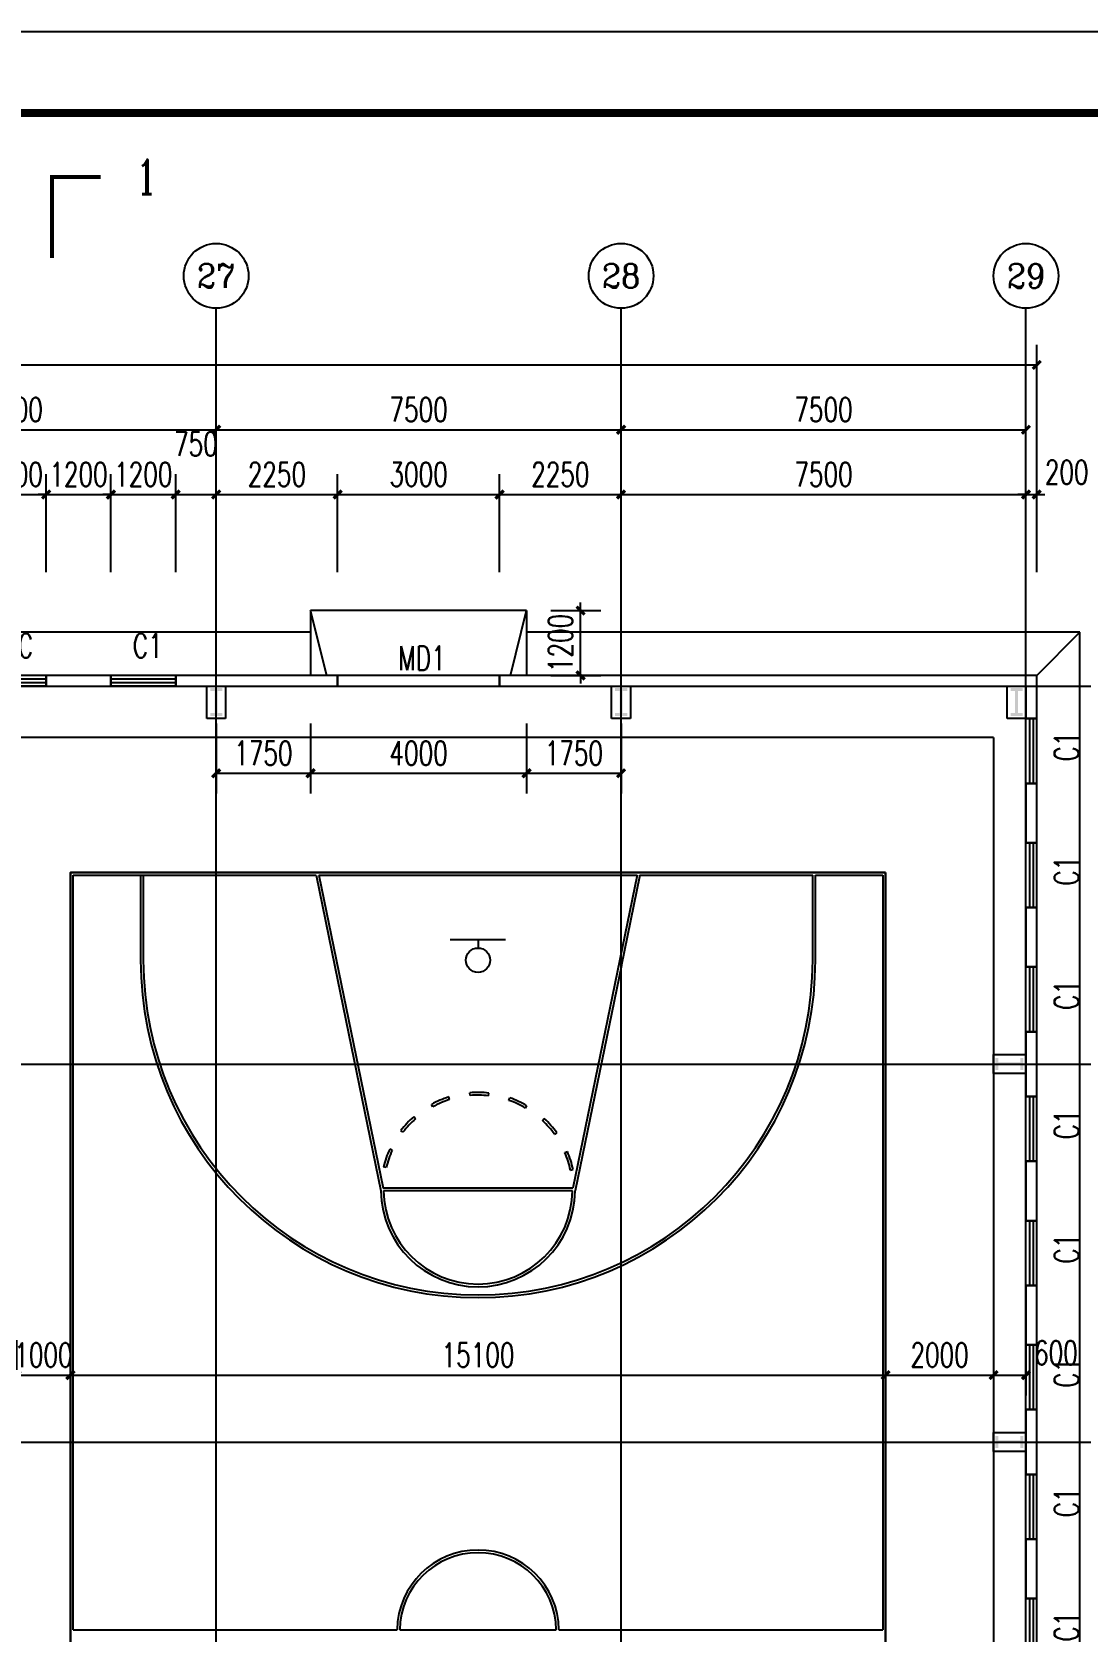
# Model space of a CAD drawing. Extents: x 962303 to 1579583, y -174742 to 224716.
# Drawn here: x 1540311 to 1559854, y 110641 to 140258 of the extents above; entities that cross this region are included whole.
import ezdxf
from ezdxf.enums import TextEntityAlignment as Align

# ---------------------------------------------------------------- set-up
doc = ezdxf.new("R2010")
doc.units = 0
doc.header["$LTSCALE"] = 1000
doc.header["$MEASUREMENT"] = 0
doc.linetypes.add('DASH', pattern=[0.35, 0.25, -0.1])
for name, color, linetype in [('AXIS', 3, 'Continuous'), ('AXIS_TEXT', 7, 'Continuous'), ('DIM_SYMB', 3, 'Continuous'), ('DOTE', 1, 'Continuous'), ('GROUND', 2, 'Continuous'), ('PUB_DIM', 3, 'Continuous'), ('PUB_TEXT', 7, 'Continuous'), ('PUB_TITLE', 4, 'Continuous'), ('STAIR', 2, 'Continuous'), ('WALL', 5, 'Continuous'), ('WINDOW', 4, 'Continuous'), ('WINDOW_TEXT', 7, 'Continuous')]:
    doc.layers.add(name, color=color, linetype=linetype)
doc.styles.add('_TCH_AXIS', font='COMPLEX', dxfattribs={"bigfont": 'GBCBIG'})
doc.styles.add('_TCH_DIM_T3', font='SIMPLEX', dxfattribs={"width": 0.705882, "bigfont": 'GBCBIG'})
doc.styles.add('_TCH_LABEL', font='COMPLEX', dxfattribs={"bigfont": 'GBCBIG'})
doc.styles.add('_TCH_WINDOW', font='SIMPLEX', dxfattribs={"bigfont": 'GBCBIG'})
doc.styles.add('COMPLEX', font='COMPLEX')
doc.dimstyles.new('_TCH_ARCH&&150', dxfattribs={"dimtxt": 446.25, "dimasz": 150, "dimexe": 375, "dimexo": 450, "dimgap": 150, "dimtad": 1, "dimdec": 0, "dimzin": 0, "dimdsep": 46, "dimtxsty": '_TCH_DIM_T3', "dimblk": 'ARCHTICK', "dimcen": 0.09, "dimclrt": 7, "dimazin": 2, "dimtfac": 1, "dimtdec": 0, "dimtix": 1, "dimtmove": 2, "dimatfit": 3, "dimfxl": 0, "dimtolj": 1, "dimtzin": 0, "dimarcsym": 0})

# ---------------------------------------------------------------- blocks, each defined once
blk = doc.blocks.new('_ArchTick')
at = {"color": 0, "linetype": 'ByBlock', "const_width": 0.4}
blk.add_lwpolyline([(-0.5, -0.5), (0.5, 0.5)], dxfattribs=at)
blk = doc.blocks.new('*D261')
at = {"layer": 'Defpoints', "color": 0}
for p in [(1549473, 129541), (1550473, 129541), (1549473, 128341)]:
    blk.add_point(p, dxfattribs=at)
at = {"layer": 'PUB_DIM', "color": 0, "lineweight": -2}
for p, q in [((1549923, 129541), (1550848, 129541)), ((1550473, 129541), (1550473, 129691)), ((1550473, 128341), (1550473, 129541)), ((1549923, 128341), (1550848, 128341)), ((1550473, 128341), (1550473, 128191))]:
    blk.add_line(p, q, dxfattribs=at)
at = {"layer": 'PUB_DIM', "color": 0, "lineweight": -2, "xscale": 150, "yscale": 150, "zscale": 150}
for p, rotation in [((1550473, 129541), 270), ((1550473, 128341), 90)]:
    blk.add_blockref('_ArchTick', p, dxfattribs=dict(at, rotation=rotation))
at = {"layer": 'PUB_DIM', "color": 7, "insert": (1550100, 128941), "char_height": 446.2, "attachment_point": 5, "rotation": 90, "style": '_TCH_DIM_T3'}
blk.add_mtext('\\A1;1200', dxfattribs=at)
blk = doc.blocks.new('*D268')
at = {"layer": 'Defpoints', "color": 0}
for p in [(1543723, 127901), (1545473, 127901), (1545473, 126528)]:
    blk.add_point(p, dxfattribs=at)
at = {"layer": 'PUB_DIM', "color": 0, "lineweight": -2}
for p, q in [((1543723, 127451), (1543723, 126153)), ((1545473, 127451), (1545473, 126153)), ((1543723, 126528), (1545473, 126528))]:
    blk.add_line(p, q, dxfattribs=at)
at = {"layer": 'PUB_DIM', "color": 0, "lineweight": -2, "xscale": 150, "yscale": 150, "zscale": 150, "rotation": 180}
blk.add_blockref('_ArchTick', (1543723, 126528), dxfattribs=at)
at = {"layer": 'PUB_DIM', "color": 0, "lineweight": -2, "xscale": 150, "yscale": 150, "zscale": 150}
blk.add_blockref('_ArchTick', (1545473, 126528), dxfattribs=at)
at = {"layer": 'PUB_DIM', "color": 7, "insert": (1544598, 126901), "char_height": 446.2, "attachment_point": 5, "style": '_TCH_DIM_T3'}
blk.add_mtext('\\A1;1750', dxfattribs=at)
blk = doc.blocks.new('*D269')
at = {"layer": 'Defpoints', "color": 0}
for p in [(1545473, 127901), (1549473, 127901), (1549473, 126528)]:
    blk.add_point(p, dxfattribs=at)
at = {"layer": 'PUB_DIM', "color": 0, "lineweight": -2}
for p, q in [((1545473, 127451), (1545473, 126153)), ((1549473, 127451), (1549473, 126153)), ((1545473, 126528), (1549473, 126528))]:
    blk.add_line(p, q, dxfattribs=at)
at = {"layer": 'PUB_DIM', "color": 0, "lineweight": -2, "xscale": 150, "yscale": 150, "zscale": 150, "rotation": 180}
blk.add_blockref('_ArchTick', (1545473, 126528), dxfattribs=at)
at = {"layer": 'PUB_DIM', "color": 0, "lineweight": -2, "xscale": 150, "yscale": 150, "zscale": 150}
blk.add_blockref('_ArchTick', (1549473, 126528), dxfattribs=at)
at = {"layer": 'PUB_DIM', "color": 7, "insert": (1547473, 126901), "char_height": 446.2, "attachment_point": 5, "style": '_TCH_DIM_T3'}
blk.add_mtext('\\A1;4000', dxfattribs=at)
blk = doc.blocks.new('*D270')
at = {"layer": 'Defpoints', "color": 0}
for p in [(1549473, 127901), (1551223, 127901), (1551223, 126528)]:
    blk.add_point(p, dxfattribs=at)
at = {"layer": 'PUB_DIM', "color": 0, "lineweight": -2}
for p, q in [((1549473, 127451), (1549473, 126153)), ((1551223, 127451), (1551223, 126153)), ((1549473, 126528), (1551223, 126528))]:
    blk.add_line(p, q, dxfattribs=at)
at = {"layer": 'PUB_DIM', "color": 0, "lineweight": -2, "xscale": 150, "yscale": 150, "zscale": 150, "rotation": 180}
blk.add_blockref('_ArchTick', (1549473, 126528), dxfattribs=at)
at = {"layer": 'PUB_DIM', "color": 0, "lineweight": -2, "xscale": 150, "yscale": 150, "zscale": 150}
blk.add_blockref('_ArchTick', (1551223, 126528), dxfattribs=at)
at = {"layer": 'PUB_DIM', "color": 7, "insert": (1550348, 126901), "char_height": 446.2, "attachment_point": 5, "style": '_TCH_DIM_T3'}
blk.add_mtext('\\A1;1750', dxfattribs=at)
blk = doc.blocks.new('*D714')
at = {"layer": 'AXIS', "color": 0, "lineweight": -2}
for p, q in [((1539373, 130255), (1539373, 132066)), ((1540573, 130255), (1540573, 132066)), ((1539373, 131691), (1539223, 131691)), ((1539373, 131691), (1540573, 131691)), ((1540573, 131691), (1540723, 131691))]:
    blk.add_line(p, q, dxfattribs=at)
at = {"layer": 'Defpoints', "color": 0}
for p in [(1540573, 131691), (1539373, 129805), (1540573, 129805)]:
    blk.add_point(p, dxfattribs=at)
at = {"layer": 'AXIS', "color": 0, "lineweight": -2, "xscale": 150, "yscale": 150, "zscale": 150}
blk.add_blockref('_ArchTick', (1539373, 131691), dxfattribs=at)
at = {"layer": 'AXIS', "color": 0, "lineweight": -2, "xscale": 150, "yscale": 150, "zscale": 150, "rotation": 180}
blk.add_blockref('_ArchTick', (1540573, 131691), dxfattribs=at)
at = {"layer": 'AXIS', "color": 7, "insert": (1539973, 132064), "char_height": 446.2, "attachment_point": 5, "style": '_TCH_DIM_T3'}
blk.add_mtext('\\A1;1200', dxfattribs=at)
blk = doc.blocks.new('*D715')
at = {"layer": 'AXIS', "color": 0, "lineweight": -2}
for p, q in [((1540573, 130255), (1540573, 132066)), ((1541773, 130255), (1541773, 132066)), ((1540573, 131691), (1540423, 131691)), ((1540573, 131691), (1541773, 131691)), ((1541773, 131691), (1541923, 131691))]:
    blk.add_line(p, q, dxfattribs=at)
at = {"layer": 'Defpoints', "color": 0}
for p in [(1541773, 131691), (1540573, 129805), (1541773, 129805)]:
    blk.add_point(p, dxfattribs=at)
at = {"layer": 'AXIS', "color": 0, "lineweight": -2, "xscale": 150, "yscale": 150, "zscale": 150}
blk.add_blockref('_ArchTick', (1540573, 131691), dxfattribs=at)
at = {"layer": 'AXIS', "color": 0, "lineweight": -2, "xscale": 150, "yscale": 150, "zscale": 150, "rotation": 180}
blk.add_blockref('_ArchTick', (1541773, 131691), dxfattribs=at)
at = {"layer": 'AXIS', "color": 7, "insert": (1541173, 132064), "char_height": 446.2, "attachment_point": 5, "style": '_TCH_DIM_T3'}
blk.add_mtext('\\A1;1200', dxfattribs=at)
blk = doc.blocks.new('*D716')
at = {"layer": 'AXIS', "color": 0, "lineweight": -2}
for p, q in [((1541773, 130255), (1541773, 132066)), ((1542973, 130255), (1542973, 132066)), ((1541773, 131691), (1541623, 131691)), ((1541773, 131691), (1542973, 131691)), ((1542973, 131691), (1543123, 131691))]:
    blk.add_line(p, q, dxfattribs=at)
at = {"layer": 'Defpoints', "color": 0}
for p in [(1542973, 131691), (1541773, 129805), (1542973, 129805)]:
    blk.add_point(p, dxfattribs=at)
at = {"layer": 'AXIS', "color": 0, "lineweight": -2, "xscale": 150, "yscale": 150, "zscale": 150}
blk.add_blockref('_ArchTick', (1541773, 131691), dxfattribs=at)
at = {"layer": 'AXIS', "color": 0, "lineweight": -2, "xscale": 150, "yscale": 150, "zscale": 150, "rotation": 180}
blk.add_blockref('_ArchTick', (1542973, 131691), dxfattribs=at)
at = {"layer": 'AXIS', "color": 7, "insert": (1542373, 132064), "char_height": 446.2, "attachment_point": 5, "style": '_TCH_DIM_T3'}
blk.add_mtext('\\A1;1200', dxfattribs=at)
blk = doc.blocks.new('*D717')
at = {"layer": 'AXIS', "color": 0, "lineweight": -2}
for p, q in [((1542973, 130255), (1542973, 132066)), ((1543723, 130255), (1543723, 132066)), ((1542973, 131691), (1543723, 131691))]:
    blk.add_line(p, q, dxfattribs=at)
at = {"layer": 'Defpoints', "color": 0}
for p in [(1543723, 131691), (1542973, 129805), (1543723, 129805)]:
    blk.add_point(p, dxfattribs=at)
at = {"layer": 'AXIS', "color": 0, "lineweight": -2, "xscale": 150, "yscale": 150, "zscale": 150, "rotation": 180}
blk.add_blockref('_ArchTick', (1542973, 131691), dxfattribs=at)
at = {"layer": 'AXIS', "color": 0, "lineweight": -2, "xscale": 150, "yscale": 150, "zscale": 150}
blk.add_blockref('_ArchTick', (1543723, 131691), dxfattribs=at)
at = {"layer": 'AXIS', "color": 7, "insert": (1543348, 132628), "char_height": 446.2, "attachment_point": 5, "style": '_TCH_DIM_T3'}
blk.add_mtext('\\A1;750', dxfattribs=at)
blk = doc.blocks.new('*D718')
at = {"layer": 'AXIS', "color": 0, "lineweight": -2}
for p, q in [((1543723, 130255), (1543723, 132066)), ((1545973, 130255), (1545973, 132066)), ((1543723, 131691), (1545973, 131691))]:
    blk.add_line(p, q, dxfattribs=at)
at = {"layer": 'Defpoints', "color": 0}
for p in [(1545973, 131691), (1543723, 129805), (1545973, 129805)]:
    blk.add_point(p, dxfattribs=at)
at = {"layer": 'AXIS', "color": 0, "lineweight": -2, "xscale": 150, "yscale": 150, "zscale": 150, "rotation": 180}
blk.add_blockref('_ArchTick', (1543723, 131691), dxfattribs=at)
at = {"layer": 'AXIS', "color": 0, "lineweight": -2, "xscale": 150, "yscale": 150, "zscale": 150}
blk.add_blockref('_ArchTick', (1545973, 131691), dxfattribs=at)
at = {"layer": 'AXIS', "color": 7, "insert": (1544848, 132064), "char_height": 446.2, "attachment_point": 5, "style": '_TCH_DIM_T3'}
blk.add_mtext('\\A1;2250', dxfattribs=at)
blk = doc.blocks.new('*D719')
at = {"layer": 'AXIS', "color": 0, "lineweight": -2}
for p, q in [((1545973, 130255), (1545973, 132066)), ((1548973, 130255), (1548973, 132066)), ((1545973, 131691), (1548973, 131691))]:
    blk.add_line(p, q, dxfattribs=at)
at = {"layer": 'Defpoints', "color": 0}
for p in [(1548973, 131691), (1545973, 129805), (1548973, 129805)]:
    blk.add_point(p, dxfattribs=at)
at = {"layer": 'AXIS', "color": 0, "lineweight": -2, "xscale": 150, "yscale": 150, "zscale": 150, "rotation": 180}
blk.add_blockref('_ArchTick', (1545973, 131691), dxfattribs=at)
at = {"layer": 'AXIS', "color": 0, "lineweight": -2, "xscale": 150, "yscale": 150, "zscale": 150}
blk.add_blockref('_ArchTick', (1548973, 131691), dxfattribs=at)
at = {"layer": 'AXIS', "color": 7, "insert": (1547473, 132064), "char_height": 446.2, "attachment_point": 5, "style": '_TCH_DIM_T3'}
blk.add_mtext('\\A1;3000', dxfattribs=at)
blk = doc.blocks.new('*D720')
at = {"layer": 'AXIS', "color": 0, "lineweight": -2}
for p, q in [((1548973, 130255), (1548973, 132066)), ((1551223, 130255), (1551223, 132066)), ((1548973, 131691), (1551223, 131691))]:
    blk.add_line(p, q, dxfattribs=at)
at = {"layer": 'Defpoints', "color": 0}
for p in [(1551223, 131691), (1548973, 129805), (1551223, 129805)]:
    blk.add_point(p, dxfattribs=at)
at = {"layer": 'AXIS', "color": 0, "lineweight": -2, "xscale": 150, "yscale": 150, "zscale": 150, "rotation": 180}
blk.add_blockref('_ArchTick', (1548973, 131691), dxfattribs=at)
at = {"layer": 'AXIS', "color": 0, "lineweight": -2, "xscale": 150, "yscale": 150, "zscale": 150}
blk.add_blockref('_ArchTick', (1551223, 131691), dxfattribs=at)
at = {"layer": 'AXIS', "color": 7, "insert": (1550098, 132064), "char_height": 446.2, "attachment_point": 5, "style": '_TCH_DIM_T3'}
blk.add_mtext('\\A1;2250', dxfattribs=at)
blk = doc.blocks.new('*D721')
at = {"layer": 'AXIS', "color": 0, "lineweight": -2}
for p, q in [((1551223, 130255), (1551223, 132066)), ((1558723, 130255), (1558723, 132066)), ((1551223, 131691), (1558723, 131691))]:
    blk.add_line(p, q, dxfattribs=at)
at = {"layer": 'Defpoints', "color": 0}
for p in [(1558723, 131691), (1551223, 129805), (1558723, 129805)]:
    blk.add_point(p, dxfattribs=at)
at = {"layer": 'AXIS', "color": 0, "lineweight": -2, "xscale": 150, "yscale": 150, "zscale": 150, "rotation": 180}
blk.add_blockref('_ArchTick', (1551223, 131691), dxfattribs=at)
at = {"layer": 'AXIS', "color": 0, "lineweight": -2, "xscale": 150, "yscale": 150, "zscale": 150}
blk.add_blockref('_ArchTick', (1558723, 131691), dxfattribs=at)
at = {"layer": 'AXIS', "color": 7, "insert": (1554973, 132064), "char_height": 446.2, "attachment_point": 5, "style": '_TCH_DIM_T3'}
blk.add_mtext('\\A1;7500', dxfattribs=at)
blk = doc.blocks.new('*D722')
at = {"layer": 'AXIS', "color": 0, "lineweight": -2}
for p, q in [((1558723, 130255), (1558723, 132066)), ((1558923, 130255), (1558923, 132066)), ((1558723, 131691), (1558573, 131691)), ((1558723, 131691), (1558923, 131691)), ((1558923, 131691), (1559073, 131691))]:
    blk.add_line(p, q, dxfattribs=at)
at = {"layer": 'Defpoints', "color": 0}
for p in [(1558923, 131691), (1558723, 129805), (1558923, 129805)]:
    blk.add_point(p, dxfattribs=at)
at = {"layer": 'AXIS', "color": 0, "lineweight": -2, "xscale": 150, "yscale": 150, "zscale": 150}
blk.add_blockref('_ArchTick', (1558723, 131691), dxfattribs=at)
at = {"layer": 'AXIS', "color": 0, "lineweight": -2, "xscale": 150, "yscale": 150, "zscale": 150, "rotation": 180}
blk.add_blockref('_ArchTick', (1558923, 131691), dxfattribs=at)
at = {"layer": 'AXIS', "color": 7, "insert": (1559478, 132103), "char_height": 446.2, "attachment_point": 5, "style": '_TCH_DIM_T3'}
blk.add_mtext('\\A1;200', dxfattribs=at)
blk = doc.blocks.new('*D768')
at = {"layer": 'Defpoints', "color": 0}
for p in [(1558123, 116799), (1558723, 116799), (1558723, 115381)]:
    blk.add_point(p, dxfattribs=at)
at = {"layer": 'PUB_DIM', "color": 0, "lineweight": -2}
for p, q in [((1558123, 116349), (1558123, 115006)), ((1558723, 116349), (1558723, 115006)), ((1558123, 115381), (1558723, 115381))]:
    blk.add_line(p, q, dxfattribs=at)
at = {"layer": 'PUB_DIM', "color": 0, "lineweight": -2, "xscale": 150, "yscale": 150, "zscale": 150, "rotation": 180}
blk.add_blockref('_ArchTick', (1558123, 115381), dxfattribs=at)
at = {"layer": 'PUB_DIM', "color": 0, "lineweight": -2, "xscale": 150, "yscale": 150, "zscale": 150}
blk.add_blockref('_ArchTick', (1558723, 115381), dxfattribs=at)
at = {"layer": 'PUB_DIM', "color": 7, "insert": (1559278, 115794), "char_height": 446.2, "attachment_point": 5, "style": '_TCH_DIM_T3'}
blk.add_mtext('\\A1;600', dxfattribs=at)
blk = doc.blocks.new('*D769')
at = {"layer": 'Defpoints', "color": 0}
for p in [(1556123, 116799), (1558123, 116799), (1558123, 115381)]:
    blk.add_point(p, dxfattribs=at)
at = {"layer": 'PUB_DIM', "color": 0, "lineweight": -2}
for p, q in [((1556123, 116349), (1556123, 115006)), ((1558123, 116349), (1558123, 115006)), ((1556123, 115381), (1558123, 115381))]:
    blk.add_line(p, q, dxfattribs=at)
at = {"layer": 'PUB_DIM', "color": 0, "lineweight": -2, "xscale": 150, "yscale": 150, "zscale": 150, "rotation": 180}
blk.add_blockref('_ArchTick', (1556123, 115381), dxfattribs=at)
at = {"layer": 'PUB_DIM', "color": 0, "lineweight": -2, "xscale": 150, "yscale": 150, "zscale": 150}
blk.add_blockref('_ArchTick', (1558123, 115381), dxfattribs=at)
at = {"layer": 'PUB_DIM', "color": 7, "insert": (1557123, 115754), "char_height": 446.2, "attachment_point": 5, "style": '_TCH_DIM_T3'}
blk.add_mtext('\\A1;2000', dxfattribs=at)
blk = doc.blocks.new('*D770')
at = {"layer": 'Defpoints', "color": 0}
for p in [(1541023, 116799), (1556123, 116799), (1556123, 115381)]:
    blk.add_point(p, dxfattribs=at)
at = {"layer": 'PUB_DIM', "color": 0, "lineweight": -2}
for p, q in [((1541023, 116349), (1541023, 115006)), ((1556123, 116349), (1556123, 115006)), ((1541023, 115381), (1556123, 115381))]:
    blk.add_line(p, q, dxfattribs=at)
at = {"layer": 'PUB_DIM', "color": 0, "lineweight": -2, "xscale": 150, "yscale": 150, "zscale": 150, "rotation": 180}
blk.add_blockref('_ArchTick', (1541023, 115381), dxfattribs=at)
at = {"layer": 'PUB_DIM', "color": 0, "lineweight": -2, "xscale": 150, "yscale": 150, "zscale": 150}
blk.add_blockref('_ArchTick', (1556123, 115381), dxfattribs=at)
at = {"layer": 'PUB_DIM', "color": 7, "insert": (1548573, 115754), "char_height": 446.2, "attachment_point": 5, "style": '_TCH_DIM_T3'}
blk.add_mtext('\\A1;15100', dxfattribs=at)
blk = doc.blocks.new('*D771')
at = {"layer": 'Defpoints', "color": 0}
for p in [(1540023, 116799), (1541023, 116799), (1541023, 115381)]:
    blk.add_point(p, dxfattribs=at)
at = {"layer": 'PUB_DIM', "color": 0, "lineweight": -2}
for p, q in [((1540023, 116349), (1540023, 115006)), ((1541023, 116349), (1541023, 115006)), ((1540023, 115381), (1539873, 115381)), ((1540023, 115381), (1541023, 115381)), ((1541023, 115381), (1541173, 115381))]:
    blk.add_line(p, q, dxfattribs=at)
at = {"layer": 'PUB_DIM', "color": 0, "lineweight": -2, "xscale": 150, "yscale": 150, "zscale": 150}
blk.add_blockref('_ArchTick', (1540023, 115381), dxfattribs=at)
at = {"layer": 'PUB_DIM', "color": 0, "lineweight": -2, "xscale": 150, "yscale": 150, "zscale": 150, "rotation": 180}
blk.add_blockref('_ArchTick', (1541023, 115381), dxfattribs=at)
at = {"layer": 'PUB_DIM', "color": 7, "insert": (1540523, 115754), "char_height": 446.2, "attachment_point": 5, "style": '_TCH_DIM_T3'}
blk.add_mtext('\\A1;1000', dxfattribs=at)
blk = doc.blocks.new('*D934')
at = {"layer": 'AXIS', "color": 0, "lineweight": -2}
for p, q in [((1536223, 129591), (1536223, 133266)), ((1543723, 129591), (1543723, 133266)), ((1536223, 132891), (1543723, 132891))]:
    blk.add_line(p, q, dxfattribs=at)
at = {"layer": 'Defpoints', "color": 0}
for p in [(1543723, 132891), (1536223, 129141), (1543723, 129141)]:
    blk.add_point(p, dxfattribs=at)
at = {"layer": 'AXIS', "color": 0, "lineweight": -2, "xscale": 150, "yscale": 150, "zscale": 150, "rotation": 180}
blk.add_blockref('_ArchTick', (1536223, 132891), dxfattribs=at)
at = {"layer": 'AXIS', "color": 0, "lineweight": -2, "xscale": 150, "yscale": 150, "zscale": 150}
blk.add_blockref('_ArchTick', (1543723, 132891), dxfattribs=at)
at = {"layer": 'AXIS', "color": 7, "insert": (1539973, 133264), "char_height": 446.2, "attachment_point": 5, "style": '_TCH_DIM_T3'}
blk.add_mtext('\\A1;7500', dxfattribs=at)
blk = doc.blocks.new('*D935')
at = {"layer": 'AXIS', "color": 0, "lineweight": -2}
for p, q in [((1543723, 129591), (1543723, 133266)), ((1551223, 129591), (1551223, 133266)), ((1543723, 132891), (1551223, 132891))]:
    blk.add_line(p, q, dxfattribs=at)
at = {"layer": 'Defpoints', "color": 0}
for p in [(1551223, 132891), (1543723, 129141), (1551223, 129141)]:
    blk.add_point(p, dxfattribs=at)
at = {"layer": 'AXIS', "color": 0, "lineweight": -2, "xscale": 150, "yscale": 150, "zscale": 150, "rotation": 180}
blk.add_blockref('_ArchTick', (1543723, 132891), dxfattribs=at)
at = {"layer": 'AXIS', "color": 0, "lineweight": -2, "xscale": 150, "yscale": 150, "zscale": 150}
blk.add_blockref('_ArchTick', (1551223, 132891), dxfattribs=at)
at = {"layer": 'AXIS', "color": 7, "insert": (1547473, 133264), "char_height": 446.2, "attachment_point": 5, "style": '_TCH_DIM_T3'}
blk.add_mtext('\\A1;7500', dxfattribs=at)
blk = doc.blocks.new('*D936')
at = {"layer": 'AXIS', "color": 0, "lineweight": -2}
for p, q in [((1551223, 129591), (1551223, 133266)), ((1558723, 129591), (1558723, 133266)), ((1551223, 132891), (1558723, 132891))]:
    blk.add_line(p, q, dxfattribs=at)
at = {"layer": 'Defpoints', "color": 0}
for p in [(1558723, 132891), (1551223, 129141), (1558723, 129141)]:
    blk.add_point(p, dxfattribs=at)
at = {"layer": 'AXIS', "color": 0, "lineweight": -2, "xscale": 150, "yscale": 150, "zscale": 150, "rotation": 180}
blk.add_blockref('_ArchTick', (1551223, 132891), dxfattribs=at)
at = {"layer": 'AXIS', "color": 0, "lineweight": -2, "xscale": 150, "yscale": 150, "zscale": 150}
blk.add_blockref('_ArchTick', (1558723, 132891), dxfattribs=at)
at = {"layer": 'AXIS', "color": 7, "insert": (1554973, 133264), "char_height": 446.2, "attachment_point": 5, "style": '_TCH_DIM_T3'}
blk.add_mtext('\\A1;7500', dxfattribs=at)
blk = doc.blocks.new('*D937')
at = {"layer": 'AXIS', "color": 0, "lineweight": -2}
for p, q in [((1348523, 130255), (1348523, 134466)), ((1558923, 130255), (1558923, 134466)), ((1348523, 134091), (1558923, 134091))]:
    blk.add_line(p, q, dxfattribs=at)
at = {"layer": 'Defpoints', "color": 0}
for p in [(1558923, 134091), (1348523, 129805), (1558923, 129805)]:
    blk.add_point(p, dxfattribs=at)
at = {"layer": 'AXIS', "color": 0, "lineweight": -2, "xscale": 150, "yscale": 150, "zscale": 150, "rotation": 180}
blk.add_blockref('_ArchTick', (1348523, 134091), dxfattribs=at)
at = {"layer": 'AXIS', "color": 0, "lineweight": -2, "xscale": 150, "yscale": 150, "zscale": 150}
blk.add_blockref('_ArchTick', (1558923, 134091), dxfattribs=at)
at = {"layer": 'AXIS', "color": 7, "insert": (1453723, 134464), "char_height": 446.2, "attachment_point": 5, "style": '_TCH_DIM_T3'}
blk.add_mtext('\\A1;210400', dxfattribs=at)
blk = doc.blocks.new('_AXISO')
blk.add_circle((0, 0), 0.5)
at = {"layer": 'AXIS_TEXT', "style": 'COMPLEX', "width": 1.041667}
blk.add_attdef('A', text='', height=0.56, dxfattribs=at).set_placement((-0.25, -0.28), (0.25, -0.28), align=Align.FIT)
blk = doc.blocks.new('$WINLIB2D$00000001')
at = {"color": 0}
for points in [[(-0.5, 0.5), (-0.5, -0.5)], [(-0.5, 0.5), (0.5, 0.5)], [(0.5, -0.5), (0.5, 0.5)], [(0.5, 0.167), (-0.5, 0.167)], [(0.5, -0.167), (-0.5, -0.167)], [(-0.5, -0.5), (0.5, -0.5)]]:
    blk.add_lwpolyline(points, dxfattribs=at)

msp = doc.modelspace()

# ---------------------------------------------------------------- hatches: boundary and pattern name
h = msp.add_hatch(color=2)
h.paths.add_polyline_path([(1543697.7, 128051.2), (1543753.7, 128051.2), (1543753.7, 127643.2), (1543697.7, 127643.2)])
h.paths.add_polyline_path([(1543613.7, 127643.2), (1543837.7, 127643.2), (1543837.7, 127587.2), (1543613.7, 127587.2)])
h.paths.add_polyline_path([(1543613.7, 128107.2), (1543837.7, 128107.2), (1543837.7, 128051.2), (1543613.7, 128051.2)])
h = msp.add_hatch(color=2)
h.paths.add_polyline_path([(1551197.7, 128051.2), (1551253.7, 128051.2), (1551253.7, 127643.2), (1551197.7, 127643.2)])
h.paths.add_polyline_path([(1551113.7, 127643.2), (1551337.7, 127643.2), (1551337.7, 127587.2), (1551113.7, 127587.2)])
h.paths.add_polyline_path([(1551113.7, 128107.2), (1551337.7, 128107.2), (1551337.7, 128051.2), (1551113.7, 128051.2)])
h = msp.add_hatch(color=2)
h.paths.add_polyline_path([(1558522.5, 128051.2), (1558578.5, 128051.2), (1558578.5, 127643.2), (1558522.5, 127643.2)])
h.paths.add_polyline_path([(1558438.5, 127643.2), (1558662.5, 127643.2), (1558662.5, 127587.2), (1558438.5, 127587.2)])
h.paths.add_polyline_path([(1558438.5, 128107.2), (1558662.5, 128107.2), (1558662.5, 128051.2), (1558438.5, 128051.2)])
h = msp.add_hatch(color=2)
h.paths.add_polyline_path([(1558212.9, 121115.4), (1558212.9, 121171.4), (1558620.9, 121171.4), (1558620.9, 121115.4)])
h.paths.add_polyline_path([(1558620.9, 121031.4), (1558620.9, 121255.4), (1558676.9, 121255.4), (1558676.9, 121031.4)])
h.paths.add_polyline_path([(1558156.9, 121031.4), (1558156.9, 121255.4), (1558212.9, 121255.4), (1558212.9, 121031.4)])
h = msp.add_hatch(color=2)
h.paths.add_polyline_path([(1558212.9, 114115.4), (1558212.9, 114171.4), (1558620.9, 114171.4), (1558620.9, 114115.4)])
h.paths.add_polyline_path([(1558620.9, 114031.4), (1558620.9, 114255.4), (1558676.9, 114255.4), (1558676.9, 114031.4)])
h.paths.add_polyline_path([(1558156.9, 114031.4), (1558156.9, 114255.4), (1558212.9, 114255.4), (1558212.9, 114031.4)])

# ---------------------------------------------------------------- linework, layer by layer
for p, q in [((1558123.2, 127190.9), (1368273.2, 127190.9)), ((1558123.2, 127190.9), (1558123.2, 94090.9)), ((1541023.2, 110665.9), (1541023.2, 124690.9)), ((1541023.2, 124690.9), (1556123.2, 124690.9)), ((1556123.2, 124690.9), (1556123.2, 110665.9)), ((1541073.2, 110665.9), (1541073.2, 124640.9)), ((1541073.2, 124640.9), (1545573.2, 124640.9)), ((1542323.2, 124640.9), (1542323.2, 123065.9)), ((1542373.2, 124640.9), (1542373.2, 123065.9)), ((1545573.2, 124640.9), (1545920.4, 122948.4)), ((1545624.2, 124640.9), (1551522.1, 124640.9)), ((1545624.2, 124640.9), (1546814.1, 118840.9)), ((1551522.1, 124640.9), (1550332.2, 118840.9)), ((1551573.2, 124640.9), (1551226, 122948.4)), ((1551573.2, 124640.9), (1554773.2, 124640.9)), ((1554773.2, 123065.9), (1554773.2, 124640.9)), ((1554823.2, 124640.9), (1556073.2, 124640.9)), ((1554823.2, 123065.9), (1554823.2, 124640.9)), ((1556073.2, 124640.9), (1556073.2, 110665.9)), ((1549082, 123440.9), (1548055.4, 123440.9)), ((1548573.2, 123440.9), (1548573.2, 123290.9)), ((1545920.4, 122948.4), (1546773.4, 118790.9)), ((1551230.3, 122969.7), (1550373, 118790.9)), ((1548427.4, 120559.8), (1548423.2, 120609.6)), ((1548767.4, 120555.1), (1548772.9, 120604.8)), ((1547733.5, 120351.3), (1547709.5, 120395.1)), ((1548046.3, 120484.7), (1548031.2, 120532.4)), ((1549146.2, 120469.4), (1549162.6, 120516.6)), ((1549455.2, 120327.3), (1549480.4, 120370.5)), ((1547415.5, 120128.2), (1547382.4, 120165.7)), ((1549766.9, 120095.6), (1549801, 120132.1)), ((1547183.6, 119879.6), (1547143.9, 119910)), ((1549991.8, 119840.6), (1550032.3, 119869.8)), ((1546983.2, 119546.9), (1546937.7, 119567.8)), ((1550182.9, 119502.4), (1550228.9, 119522)), ((1546871.8, 119225.6), (1546823.2, 119237.3)), ((1550285.3, 119178.1), (1550334.2, 119188.5)), ((1550332.2, 118840.9), (1546814.1, 118840.9)), ((1550323, 118790.9), (1546823.4, 118790.9)), ((1541023.2, 96590.9), (1541023.2, 110665.9)), ((1541073.2, 110665.9), (1547073.4, 110665.9)), ((1547123.4, 110665.9), (1550023, 110665.9)), ((1550073, 110665.9), (1556073.2, 110665.9)), ((1556123.2, 110665.9), (1556123.2, 96590.9))]:
    msp.add_line(p, q)
msp.add_lwpolyline([(1556123.2, 124690.9), (1541023.2, 124690.9), (1541023.2, 96590.9), (1556123.2, 96590.9)], close=True)
msp.add_circle((1548573.2, 123065.9), 225)
for centre, radius, start, end in [((1548573.2, 123065.9), 6250, 180, 0), ((1548573.2, 123065.9), 6200, 180, 0), ((1548573.2, 118815.9), 1800, 83.62832, 94.77876), ((1548573.2, 118815.9), 1750, 83.62832, 94.77876), ((1548573.2, 118815.9), 1800, 107.52212, 118.67257), ((1548573.2, 118815.9), 1750, 107.52212, 118.67257), ((1548573.2, 118815.9), 1750, 59.73451, 70.88496), ((1548573.2, 118815.9), 1800, 59.73451, 70.88496), ((1548573.2, 118815.9), 1800, 131.41593, 142.56637), ((1548573.2, 118815.9), 1750, 131.41593, 142.56637), ((1548573.2, 118815.9), 1750, 35.84071, 46.99115), ((1548573.2, 118815.9), 1800, 35.84071, 46.99115), ((1548573.2, 118815.9), 1800, 155.30973, 166.46018), ((1548573.2, 118815.9), 1750, 155.30973, 166.46018), ((1548573.2, 118815.9), 1750, 11.9469, 23.09735), ((1548573.2, 118815.9), 1800, 11.9469, 23.09735), ((1548573.2, 118815.9), 1800, 180.79646, 359.20354), ((1548573.2, 118815.9), 1750, 180.81854, 359.18146), ((1548573.2, 110640.9), 1500, 0.95497, 179.04503), ((1548573.2, 110640.9), 1450, 0.98791, 179.01209)]:
    msp.add_arc(centre, radius, start, end)
at = {"layer": 'AXIS'}
for p, q in [((1543723.2, 129140.9), (1543723.2, 135140.9)), ((1551223.2, 129140.9), (1551223.2, 135140.9)), ((1558723.2, 129140.9), (1558723.2, 135140.9))]:
    msp.add_line(p, q, dxfattribs=at)
at = {"layer": 'DIM_SYMB', "const_width": 75}
msp.add_lwpolyline([(1541584.4, 137573.2), (1540684.4, 137573.2), (1540684.4, 136073.2)], dxfattribs=at)
at = {"layer": 'DOTE'}
for p, q in [((1543723.2, 92140.9), (1543723.2, 129140.9)), ((1551223.2, 92140.9), (1551223.2, 129140.9)), ((1558723.2, 92140.9), (1558723.2, 129140.9)), ((1558723.2, 92140.9), (1558723.2, 129140.9)), ((1347723.2, 128140.9), (1559923.2, 128140.9)), ((1347723.2, 121140.9), (1559923.2, 121140.9)), ((1347723.2, 114140.9), (1559923.2, 114140.9))]:
    msp.add_line(p, q, dxfattribs=at)
at = {"layer": 'GROUND'}
for p, q in [((1545473.2, 129140.9), (1519473.2, 129140.9)), ((1559723.2, 129140.9), (1549473.2, 129140.9)), ((1558923.2, 128340.9), (1559723.2, 129140.9)), ((1559723.2, 95840.9), (1559723.2, 129140.9)), ((1545473.2, 128340.9), (1519473.2, 128340.9)), ((1558923.2, 128340.9), (1549473.2, 128340.9)), ((1558923.2, 95840.9), (1558923.2, 128340.9))]:
    msp.add_line(p, q, dxfattribs=at)
at = {"layer": 'PUB_TEXT'}
for p, q in [((1543548, 127541), (1543548, 128140.9)), ((1543548, 128140.9), (1543898.4, 128140.9)), ((1543898.4, 128140.9), (1543898.4, 127541)), ((1551048, 127541), (1551048, 128140.9)), ((1551048, 128140.9), (1551398.4, 128140.9)), ((1551398.4, 128140.9), (1551398.4, 127541)), ((1558372.7, 127540.9), (1558372.7, 128140.8)), ((1558372.7, 128140.8), (1558723.2, 128140.8)), ((1558723.2, 128140.8), (1558723.2, 127540.9)), ((1543898.4, 127541), (1543548, 127541)), ((1551398.4, 127541), (1551048, 127541)), ((1558723.2, 127540.9), (1558372.7, 127540.9)), ((1558123.3, 121316.1), (1558723.2, 121316.1)), ((1558123.3, 120965.6), (1558123.3, 121316.1)), ((1558723.2, 121316.1), (1558723.2, 120965.6)), ((1558723.2, 120965.6), (1558123.3, 120965.6)), ((1558123.3, 114316.1), (1558723.2, 114316.1)), ((1558123.3, 113965.6), (1558123.3, 114316.1)), ((1558723.2, 114316.1), (1558723.2, 113965.6)), ((1558723.2, 113965.6), (1558123.3, 113965.6))]:
    msp.add_line(p, q, dxfattribs=at)
at = {"layer": 'PUB_TITLE'}
msp.add_lwpolyline([(1334333.3, 77258.1), (1579583.3, 77258.1), (1579583.3, 140258.1), (1334333.3, 140258.1)], close=True, dxfattribs=at)
at = {"layer": 'PUB_TITLE', "const_width": 150}
msp.add_lwpolyline([(1338083.3, 78758.1), (1578083.3, 78758.1), (1578083.3, 138758.1), (1338083.3, 138758.1)], close=True, dxfattribs=at)
at = {"layer": 'STAIR'}
for p, q in [((1549473.2, 129540.9), (1545473.2, 129540.9)), ((1545473.2, 129540.9), (1545473.2, 128340.9)), ((1545773.2, 128340.9), (1545473.2, 129540.9)), ((1549173.2, 128340.9), (1549473.2, 129540.9)), ((1549473.2, 129540.9), (1549473.2, 128340.9)), ((1549473.2, 128340.9), (1545473.2, 128340.9))]:
    msp.add_line(p, q, dxfattribs=at)
at = {"layer": 'WALL'}
for p, q in [((1541773.2, 128340.9), (1540573.2, 128340.9)), ((1540573.2, 128340.9), (1540573.2, 128140.9)), ((1541773.2, 128140.9), (1541773.2, 128340.9)), ((1545973.2, 128340.9), (1542973.2, 128340.9)), ((1542973.2, 128340.9), (1542973.2, 128140.9)), ((1545973.2, 128140.9), (1545973.2, 128340.9)), ((1558923.2, 128340.9), (1548973.2, 128340.9)), ((1548973.2, 128340.9), (1548973.2, 128140.9)), ((1558923.2, 127540.9), (1558923.2, 128340.9)), ((1540573.2, 128140.9), (1541773.2, 128140.9)), ((1542973.2, 128140.9), (1545973.2, 128140.9)), ((1548973.2, 128140.9), (1558723.2, 128140.9)), ((1558723.2, 128140.9), (1558723.2, 127540.9)), ((1558723.2, 127540.9), (1558923.2, 127540.9)), ((1558923.2, 126340.9), (1558723.2, 126340.9)), ((1558723.2, 126340.9), (1558723.2, 125240.9)), ((1558923.2, 125240.9), (1558923.2, 126340.9)), ((1558723.2, 125240.9), (1558923.2, 125240.9)), ((1558923.2, 124040.9), (1558723.2, 124040.9)), ((1558723.2, 124040.9), (1558723.2, 122940.9)), ((1558923.2, 122940.9), (1558923.2, 124040.9)), ((1558723.2, 122940.9), (1558923.2, 122940.9)), ((1558923.2, 121740.9), (1558723.2, 121740.9)), ((1558723.2, 121740.9), (1558723.2, 120540.9)), ((1558923.2, 120540.9), (1558923.2, 121740.9)), ((1558723.2, 120540.9), (1558923.2, 120540.9)), ((1558923.2, 119340.9), (1558723.2, 119340.9)), ((1558723.2, 119340.9), (1558723.2, 118240.9)), ((1558923.2, 118240.9), (1558923.2, 119340.9)), ((1558723.2, 118240.9), (1558923.2, 118240.9)), ((1558923.2, 117040.9), (1558723.2, 117040.9)), ((1558723.2, 117040.9), (1558723.2, 115940.9)), ((1558923.2, 115940.9), (1558923.2, 117040.9)), ((1558723.2, 115940.9), (1558923.2, 115940.9)), ((1558923.2, 114740.9), (1558723.2, 114740.9)), ((1558723.2, 114740.9), (1558723.2, 113540.9)), ((1558923.2, 113540.9), (1558923.2, 114740.9)), ((1558723.2, 113540.9), (1558923.2, 113540.9)), ((1558923.2, 112340.9), (1558723.2, 112340.9)), ((1558723.2, 112340.9), (1558723.2, 111240.9)), ((1558923.2, 111240.9), (1558923.2, 112340.9)), ((1558723.2, 111240.9), (1558923.2, 111240.9))]:
    msp.add_line(p, q, dxfattribs=at)
at = {"layer": 'WINDOW', "linetype": 'DASH'}
for p, q in [((1545973.2, 128340.9), (1545973.2, 128140.9)), ((1548973.2, 128140.9), (1548973.2, 128340.9))]:
    msp.add_line(p, q, dxfattribs=at)

# ---------------------------------------------------------------- block references
at = {"layer": 'AXIS'}
ref = msp.add_blockref('_AXISO', (1543723.2, 135740.9), dxfattribs=dict(at, xscale=1200, yscale=1200, zscale=1200))
ref.add_attrib('A', '27', dxfattribs={"layer": 'AXIS_TEXT', "height": 441.41, "style": '_TCH_AXIS'}).set_placement((1543365.8, 135520.2), (1544080.5, 135520.2), align=Align.FIT)
ref = msp.add_blockref('_AXISO', (1551223.2, 135740.9), dxfattribs=dict(at, xscale=1200, yscale=1200, zscale=1200))
ref.add_attrib('A', '28', dxfattribs={"layer": 'AXIS_TEXT', "height": 441.41, "style": '_TCH_AXIS'}).set_placement((1550865.8, 135520.2), (1551580.5, 135520.2), align=Align.FIT)
ref = msp.add_blockref('_AXISO', (1558723.2, 135740.9), dxfattribs=dict(at, xscale=1200, yscale=1200, zscale=1200))
ref.add_attrib('A', '29', dxfattribs={"layer": 'AXIS_TEXT', "height": 450.98, "style": '_TCH_AXIS', "width": 0.970588}).set_placement((1558368.8, 135515.4), (1559077.5, 135515.4), align=Align.FIT)
at = {"layer": 'WINDOW'}
ref = msp.add_blockref('$WINLIB2D$00000001', (1539973.2, 128240.9), dxfattribs=dict(at, xscale=1200, yscale=200, zscale=1200, rotation=180))
ref.add_attrib('A', 'JYC', (1539590.7, 128667.7), dxfattribs={"layer": 'WINDOW_TEXT', "height": 446.25, "style": '_TCH_WINDOW', "width": 0.705882})
ref = msp.add_blockref('$WINLIB2D$00000001', (1542373.2, 128240.9), dxfattribs=dict(at, xscale=1200, yscale=200, zscale=1200, rotation=180))
ref.add_attrib('A', 'C1', (1542178.2, 128667.7), dxfattribs={"layer": 'WINDOW_TEXT', "height": 446.25, "style": '_TCH_WINDOW', "width": 0.705882})
ref = msp.add_blockref('$WINLIB2D$00000001', (1558823.2, 126940.9), dxfattribs=dict(at, xscale=1200, yscale=200, zscale=1200, rotation=89.99999999999962))
ref.add_attrib('A', 'C1', (1559696.3, 126745.9), dxfattribs={"layer": 'WINDOW_TEXT', "height": 446.25, "rotation": 90, "style": '_TCH_WINDOW', "width": 0.705882})
ref = msp.add_blockref('$WINLIB2D$00000001', (1558823.2, 124640.9), dxfattribs=dict(at, xscale=1200, yscale=200, zscale=1200, rotation=89.99999999999962))
ref.add_attrib('A', 'C1', (1559696.3, 124445.9), dxfattribs={"layer": 'WINDOW_TEXT', "height": 446.25, "rotation": 90, "style": '_TCH_WINDOW', "width": 0.705882})
ref = msp.add_blockref('$WINLIB2D$00000001', (1558823.2, 122340.9), dxfattribs=dict(at, xscale=1200, yscale=200, zscale=1200, rotation=89.99999999999962))
ref.add_attrib('A', 'C1', (1559696.3, 122145.9), dxfattribs={"layer": 'WINDOW_TEXT', "height": 446.25, "rotation": 90, "style": '_TCH_WINDOW', "width": 0.705882})
ref = msp.add_blockref('$WINLIB2D$00000001', (1558823.2, 119940.9), dxfattribs=dict(at, xscale=1200, yscale=200, zscale=1200, rotation=89.99999999999962))
ref.add_attrib('A', 'C1', (1559696.3, 119745.9), dxfattribs={"layer": 'WINDOW_TEXT', "height": 446.25, "rotation": 90, "style": '_TCH_WINDOW', "width": 0.705882})
ref = msp.add_blockref('$WINLIB2D$00000001', (1558823.2, 117640.9), dxfattribs=dict(at, xscale=1200, yscale=200, zscale=1200, rotation=89.99999999999962))
ref.add_attrib('A', 'C1', (1559696.3, 117445.9), dxfattribs={"layer": 'WINDOW_TEXT', "height": 446.25, "rotation": 90, "style": '_TCH_WINDOW', "width": 0.705882})
ref = msp.add_blockref('$WINLIB2D$00000001', (1558823.2, 115340.9), dxfattribs=dict(at, xscale=1200, yscale=200, zscale=1200, rotation=89.99999999999962))
ref.add_attrib('A', 'C1', (1559696.3, 115145.9), dxfattribs={"layer": 'WINDOW_TEXT', "height": 446.25, "rotation": 90, "style": '_TCH_WINDOW', "width": 0.705882})
ref = msp.add_blockref('$WINLIB2D$00000001', (1558823.2, 112940.9), dxfattribs=dict(at, xscale=1200, yscale=200, zscale=1200, rotation=89.99999999999962))
ref.add_attrib('A', 'C1', (1559696.3, 112745.9), dxfattribs={"layer": 'WINDOW_TEXT', "height": 446.25, "rotation": 90, "style": '_TCH_WINDOW', "width": 0.705882})
ref = msp.add_blockref('$WINLIB2D$00000001', (1558823.2, 110640.9), dxfattribs=dict(at, xscale=1200, yscale=200, zscale=1200, rotation=89.99999999999962))
ref.add_attrib('A', 'C1', (1559696.3, 110445.9), dxfattribs={"layer": 'WINDOW_TEXT', "height": 446.25, "rotation": 90, "style": '_TCH_WINDOW', "width": 0.705882})

# ---------------------------------------------------------------- texts
at = {"layer": 'PUB_TEXT', "style": '_TCH_LABEL', "width": 0.705882}
msp.add_text('1', height=637.5, dxfattribs=at).set_placement((1542238, 137254.5))
at = {"layer": 'WINDOW_TEXT', "style": '_TCH_WINDOW', "width": 0.705882}
msp.add_text('MD1', height=446.25, dxfattribs=at).set_placement((1547098.2, 128436.1))

# ---------------------------------------------------------------- dimensions: what is measured, and where the dimension line sits
at = {"layer": 'AXIS'}
for p1, p2, distance, picture, middle in [((1348523.2, 129804.5), (1558923.2, 129804.5), 4286.3, '*D937', (1453723.2, 134464)), ((1536223.2, 129140.9), (1543723.2, 129140.9), 3750, '*D934', (1539973.2, 133264)), ((1543723.2, 129140.9), (1551223.2, 129140.9), 3750, '*D935', (1547473.2, 133264)), ((1551223.2, 129140.9), (1558723.2, 129140.9), 3750, '*D936', (1554973.2, 133264)), ((1539373.2, 129804.5), (1540573.2, 129804.5), 1886.3, '*D714', (1539973.2, 132064)), ((1540573.2, 129804.5), (1541773.2, 129804.5), 1886.3, '*D715', (1541173.2, 132064)), ((1541773.2, 129804.5), (1542973.2, 129804.5), 1886.3, '*D716', (1542373.2, 132064)), ((1543723.2, 129804.5), (1545973.2, 129804.5), 1886.3, '*D718', (1544848.2, 132064)), ((1545973.2, 129804.5), (1548973.2, 129804.5), 1886.3, '*D719', (1547473.2, 132064)), ((1548973.2, 129804.5), (1551223.2, 129804.5), 1886.3, '*D720', (1550098.2, 132064)), ((1551223.2, 129804.5), (1558723.2, 129804.5), 1886.3, '*D721', (1554973.2, 132064))]:
    dim = msp.add_aligned_dim(p1=p1, p2=p2, distance=distance, dimstyle='_TCH_ARCH&&150', dxfattribs=at)
    dim.commit()
    dim.dimension.update_dxf_attribs({"geometry": picture, "text_midpoint": middle})
for base, p1, p2, picture, middle in [((1543723.2, 131690.9), (1542973.2, 129804.5), (1543723.2, 129804.5), '*D717', (1543348.2, 132628.4)), ((1558923.2, 131690.9), (1558723.2, 129804.5), (1558923.2, 129804.5), '*D722', (1559478.2, 132103.4))]:
    dim = msp.add_linear_dim(base=base, p1=p1, p2=p2, angle=0, dimstyle='_TCH_ARCH&&150', dxfattribs=at)
    dim.commit()
    dim.dimension.update_dxf_attribs({"geometry": picture, "text_midpoint": middle, "dimtype": 129})
at = {"layer": 'PUB_DIM'}
for p1, p2, distance, picture, middle in [((1549473.2, 128340.9), (1549473.2, 129540.9), -1000, '*D261', (1550100.1, 128940.9)), ((1543723.2, 127900.7), (1545473.2, 127900.7), -1373.1, '*D268', (1544598.2, 126900.8)), ((1545473.2, 127900.7), (1549473.2, 127900.7), -1373.1, '*D269', (1547473.2, 126900.8)), ((1549473.2, 127900.7), (1551223.2, 127900.7), -1373.1, '*D270', (1550348.2, 126900.8)), ((1540023.2, 116798.8), (1541023.2, 116798.8), -1417.6, '*D771', (1540523.2, 115754.3)), ((1541023.2, 116798.8), (1556123.2, 116798.8), -1417.6, '*D770', (1548573.2, 115754.3)), ((1556123.2, 116798.8), (1558123.2, 116798.8), -1417.6, '*D769', (1557123.2, 115754.3))]:
    dim = msp.add_aligned_dim(p1=p1, p2=p2, distance=distance, dimstyle='_TCH_ARCH&&150', dxfattribs=at)
    dim.commit()
    dim.dimension.update_dxf_attribs({"geometry": picture, "text_midpoint": middle})
dim = msp.add_linear_dim(base=(1558723.2, 115381.2), p1=(1558123.2, 116798.8), p2=(1558723.2, 116798.8), angle=0, dimstyle='_TCH_ARCH&&150', dxfattribs=at)
dim.commit()
dim.dimension.update_dxf_attribs({"geometry": '*D768', "text_midpoint": (1559278.2, 115793.7), "dimtype": 129})

doc.saveas('drawing.dxf')
